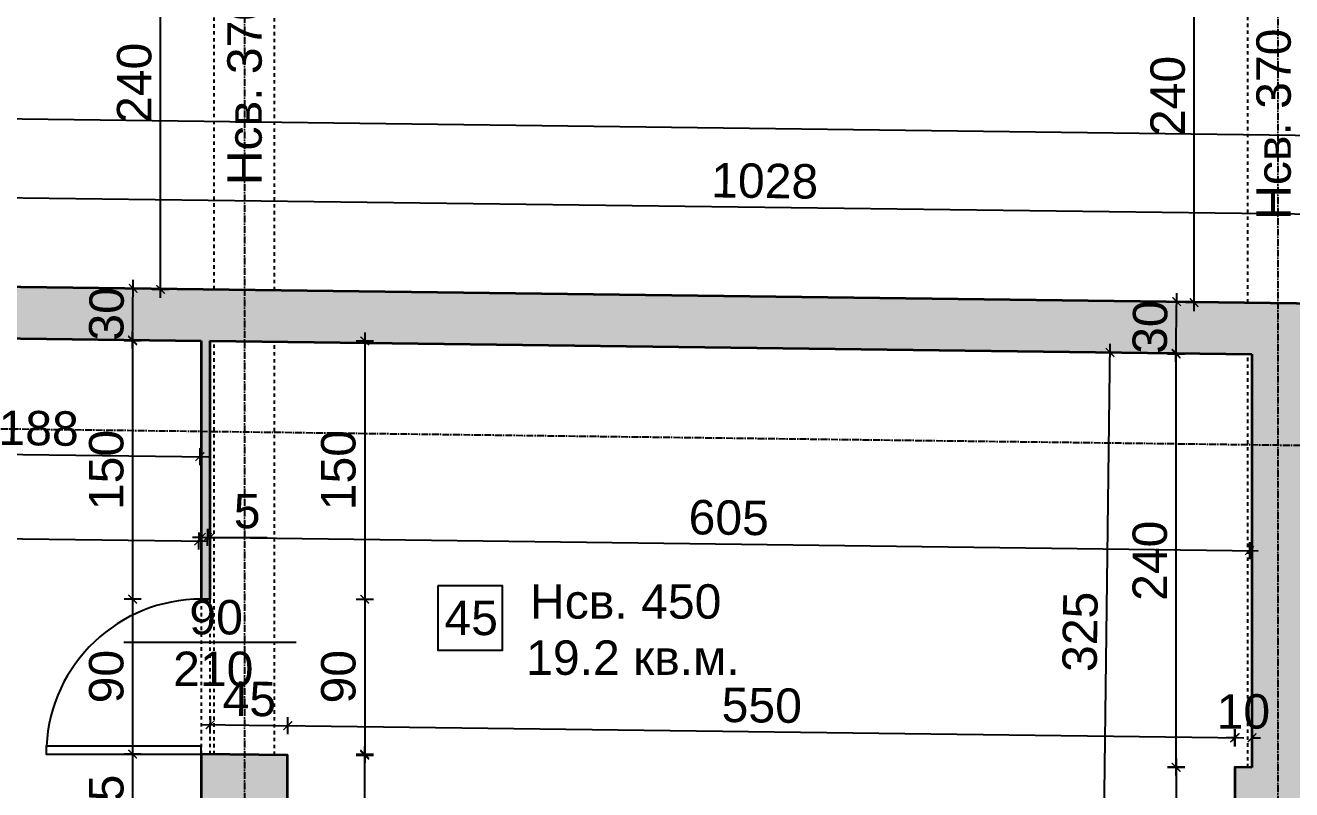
# Model space of a CAD drawing. Header units: inches. Extents: x -72385 to 39588, y -6525 to 66685.
# Drawn here: x -43052 to -42317, y 22815 to 23259 of the extents above; entities that cross this region are included whole.
import ezdxf

# ---------------------------------------------------------------- set-up
doc = ezdxf.new("R2010")
doc.units = ezdxf.units.IN
doc.header["$MEASUREMENT"] = 0
doc.linetypes.add('DashDot', pattern=[0.6, 0.4, -0.1, 0, -0.1])
doc.linetypes.add('Hidden', pattern=[0.4, 0.2, -0.2])
for name, color, linetype, lineweight in [('Врати', 251, 'Continuous', 25), ('Линия на разрез', 252, 'DashDot', 25), ('Надписи Hсв', 252, 'Continuous', 25), ('Надписи врати', 252, 'Continuous', 25), ('Надписи коти вътрешни', 252, 'Continuous', 25), ('Надписи номера на пом.', 252, 'Continuous', 25), ('Надписи площ', 252, 'Continuous', 25), ('Оси', 252, 'DashDot', 25), ('Пунктир', 253, 'Hidden', 25), ('Разрезни линии', 7, 'Continuous', 35), ('Щрих стени', 254, 'Continuous', 25)]:
    doc.layers.add(name, color=color, linetype=linetype, lineweight=lineweight)
doc.styles.add('Arial Regular', font='arial.ttf')
doc.styles.get("Standard").update_dxf_attribs({"font": 'arial.ttf'})
doc.dimstyles.new('Annotative', dxfattribs={"dimscale": 0, "dimtxt": 20, "dimasz": 5, "dimexe": 5, "dimexo": 5, "dimgap": 5, "dimtad": 1, "dimdec": 0, "dimzin": 0, "dimdsep": 46, "dimtxsty": 'Standard', "dimblk": 'ARCHTICK', "dimcen": 5, "dimdle": 5, "dimadec": 0, "dimazin": 0, "dimtfac": 1, "dimtdec": 0, "dimtofl": 0, "dimtmove": 0, "dimatfit": 3, "dimldrblk": 'ARCHTICK', "dimfxl": 5, "dimfxlon": 1, "dimtolj": 1, "dimtzin": 0, "dimarcsym": 1})

# ---------------------------------------------------------------- blocks, each defined once
blk = doc.blocks.new('_ArchTick')
at = {"color": 0, "linetype": 'ByBlock', "const_width": 0.15}
blk.add_lwpolyline([(-0.5, -0.5), (0.5, 0.5)], dxfattribs=at)
blk = doc.blocks.new('*D4101')
at = {"layer": 'Defpoints', "color": 0, "ltscale": 50, "transparency": 16777216}
for p in [(-43137.34, 23078.05), (-42949.84, 23075.66), (-42950.69, 23008.41)]:
    blk.add_point(p, dxfattribs=at)
at = {"layer": 'Надписи коти вътрешни', "color": 0, "lineweight": -2, "ltscale": 50, "transparency": 16777216}
for p, q in [((-43138.13, 23015.8), (-43138.26, 23005.8)), ((-42950.63, 23013.41), (-42950.76, 23003.41)), ((-43143.19, 23010.86), (-42945.69, 23008.35))]:
    blk.add_line(p, q, dxfattribs=at)
at = {"layer": 'Надписи коти вътрешни', "color": 0, "lineweight": -2, "ltscale": 50, "transparency": 16777216, "xscale": 5, "yscale": 5, "zscale": 5}
for p, rotation in [((-43138.19, 23010.8), 179.2706286525255), ((-42950.69, 23008.41), 359.2706286525255)]:
    blk.add_blockref('_ArchTick', p, dxfattribs=dict(at, rotation=rotation))
at = {"layer": 'Надписи коти вътрешни', "color": 0, "ltscale": 50, "transparency": 16777216, "insert": (-43044.25, 23024.82), "char_height": 20, "attachment_point": 5, "rotation": 359.27063}
blk.add_mtext('\\A1;188', dxfattribs=at)
blk = doc.blocks.new('*D4603')
at = {"layer": 'Defpoints', "color": 0, "ltscale": 50, "transparency": 16777216}
for p in [(-43524.84, 23082.98), (-42949.84, 23075.66), (-42951.32, 22959.44)]:
    blk.add_point(p, dxfattribs=at)
at = {"layer": 'Надписи коти вътрешни', "color": 0, "lineweight": -2, "ltscale": 50, "transparency": 16777216}
for p, q in [((-43526.25, 22971.76), (-43526.38, 22961.76)), ((-43531.32, 22966.82), (-42946.32, 22959.38)), ((-42951.25, 22964.44), (-42951.38, 22954.44))]:
    blk.add_line(p, q, dxfattribs=at)
at = {"layer": 'Надписи коти вътрешни', "color": 0, "lineweight": -2, "ltscale": 50, "transparency": 16777216, "xscale": 5, "yscale": 5, "zscale": 5}
for p, rotation in [((-43526.32, 22966.76), 179.2706286525415), ((-42951.32, 22959.44), 359.2706286525415)]:
    blk.add_blockref('_ArchTick', p, dxfattribs=dict(at, rotation=rotation))
at = {"layer": 'Надписи коти вътрешни', "color": 0, "ltscale": 50, "transparency": 16777216, "insert": (-43238.62, 22978.27), "char_height": 20, "attachment_point": 5, "rotation": 359.27063}
blk.add_mtext('\\A1;575', dxfattribs=at)
blk = doc.blocks.new('*D2950')
at = {"layer": 'Defpoints', "color": 0, "ltscale": 50, "transparency": 16777216}
for p in [(-42944.84, 23075.6), (-42339.84, 23067.89), (-42341.29, 22953.83)]:
    blk.add_point(p, dxfattribs=at)
at = {"layer": 'Надписи коти вътрешни', "color": 0, "lineweight": -2, "ltscale": 50, "transparency": 16777216}
for p, q in [((-42951.29, 22961.6), (-42336.29, 22953.77)), ((-42946.23, 22966.54), (-42946.35, 22956.54)), ((-42341.23, 22958.83), (-42341.35, 22948.83))]:
    blk.add_line(p, q, dxfattribs=at)
at = {"layer": 'Надписи коти вътрешни', "color": 0, "lineweight": -2, "ltscale": 50, "transparency": 16777216, "xscale": 5, "yscale": 5, "zscale": 5}
for p, rotation in [((-42946.29, 22961.54), 179.2706286525484), ((-42341.29, 22953.83), 359.2706286525484)]:
    blk.add_blockref('_ArchTick', p, dxfattribs=dict(at, rotation=rotation))
at = {"layer": 'Надписи коти вътрешни', "color": 0, "ltscale": 50, "transparency": 16777216, "insert": (-42643.6, 22972.89), "char_height": 20, "attachment_point": 5, "rotation": 359.27063}
blk.add_mtext('\\A1;605', dxfattribs=at)
blk = doc.blocks.new('*D2951')
at = {"layer": 'Defpoints', "color": 0, "ltscale": 50, "transparency": 16777216}
for p in [(-42944.84, 23075.6), (-42944.84, 22925.58), (-42854.94, 22925.58)]:
    blk.add_point(p, dxfattribs=at)
at = {"layer": 'Надписи коти вътрешни', "color": 0, "lineweight": -2, "ltscale": 50, "transparency": 16777216}
for p, q in [((-42854.94, 23080.6), (-42854.94, 22920.58)), ((-42859.94, 23075.6), (-42849.94, 23075.6)), ((-42859.94, 22925.58), (-42849.94, 22925.58))]:
    blk.add_line(p, q, dxfattribs=at)
at = {"layer": 'Надписи коти вътрешни', "color": 0, "lineweight": -2, "ltscale": 50, "transparency": 16777216, "xscale": 5, "yscale": 5, "zscale": 5}
for p, rotation in [((-42854.94, 23075.6), 90), ((-42854.94, 22925.58), 270)]:
    blk.add_blockref('_ArchTick', p, dxfattribs=dict(at, rotation=rotation))
at = {"layer": 'Надписи коти вътрешни', "color": 0, "ltscale": 50, "transparency": 16777216, "insert": (-42870.15, 23000.59), "char_height": 20, "attachment_point": 5, "rotation": 90}
blk.add_mtext('\\A1;150', dxfattribs=at)
blk = doc.blocks.new('*D2952')
at = {"layer": 'Defpoints', "color": 0, "ltscale": 50, "transparency": 16777216}
for p in [(-42944.84, 22925.58), (-42944.84, 22835.58), (-42854.94, 22835.58)]:
    blk.add_point(p, dxfattribs=at)
at = {"layer": 'Надписи коти вътрешни', "color": 0, "lineweight": -2, "ltscale": 50, "transparency": 16777216}
for p, q in [((-42859.94, 22925.58), (-42849.94, 22925.58)), ((-42854.94, 22930.58), (-42854.94, 22830.58)), ((-42859.94, 22835.58), (-42849.94, 22835.58))]:
    blk.add_line(p, q, dxfattribs=at)
at = {"layer": 'Надписи коти вътрешни', "color": 0, "lineweight": -2, "ltscale": 50, "transparency": 16777216, "xscale": 5, "yscale": 5, "zscale": 5}
for p, rotation in [((-42854.94, 22925.58), 90), ((-42854.94, 22835.58), 270)]:
    blk.add_blockref('_ArchTick', p, dxfattribs=dict(at, rotation=rotation))
at = {"layer": 'Надписи коти вътрешни', "color": 0, "ltscale": 50, "transparency": 16777216, "insert": (-42870.15, 22880.58), "char_height": 20, "attachment_point": 5, "rotation": 90}
blk.add_mtext('\\A1;90', dxfattribs=at)
blk = doc.blocks.new('*D2953')
at = {"layer": 'Defpoints', "color": 0, "ltscale": 50, "transparency": 16777216}
for p in [(-42899.84, 22835), (-42854.94, 22835), (-42899.84, 22750)]:
    blk.add_point(p, dxfattribs=at)
at = {"layer": 'Надписи коти вътрешни', "color": 0, "lineweight": -2, "ltscale": 50, "transparency": 16777216}
for p, q in [((-42854.94, 22745), (-42854.94, 22840)), ((-42859.94, 22835), (-42849.94, 22835)), ((-42859.94, 22750), (-42849.94, 22750))]:
    blk.add_line(p, q, dxfattribs=at)
at = {"layer": 'Надписи коти вътрешни', "color": 0, "lineweight": -2, "ltscale": 50, "transparency": 16777216, "xscale": 5, "yscale": 5, "zscale": 5}
for p, rotation in [((-42854.94, 22835), 90), ((-42854.94, 22750), 270)]:
    blk.add_blockref('_ArchTick', p, dxfattribs=dict(at, rotation=rotation))
at = {"layer": 'Надписи коти вътрешни', "color": 0, "ltscale": 50, "transparency": 16777216, "insert": (-42870.15, 22792.5), "char_height": 20, "attachment_point": 5, "rotation": 90}
blk.add_mtext('\\A1;85', dxfattribs=at)
blk = doc.blocks.new('*D2954')
at = {"layer": 'Defpoints', "color": 0, "ltscale": 50, "transparency": 16777216}
for p in [(-42383.85, 23067.93), (-42342.34, 23067.93), (-42342.34, 22827.91)]:
    blk.add_point(p, dxfattribs=at)
at = {"layer": 'Надписи коти вътрешни', "color": 0, "lineweight": -2, "ltscale": 50, "transparency": 16777216}
for p, q in [((-42383.85, 22822.91), (-42383.85, 23072.93)), ((-42378.85, 23067.93), (-42388.85, 23067.93)), ((-42378.85, 22827.91), (-42388.85, 22827.91))]:
    blk.add_line(p, q, dxfattribs=at)
at = {"layer": 'Надписи коти вътрешни', "color": 0, "lineweight": -2, "ltscale": 50, "transparency": 16777216, "xscale": 5, "yscale": 5, "zscale": 5}
for p, rotation in [((-42383.85, 23067.93), 90), ((-42383.85, 22827.91), 270)]:
    blk.add_blockref('_ArchTick', p, dxfattribs=dict(at, rotation=rotation))
at = {"layer": 'Надписи коти вътрешни', "color": 0, "ltscale": 50, "transparency": 16777216, "insert": (-42399.06, 22947.92), "char_height": 20, "attachment_point": 5, "rotation": 90}
blk.add_mtext('\\A1;240', dxfattribs=at)
blk = doc.blocks.new('*D2955')
at = {"layer": 'Defpoints', "color": 0, "ltscale": 50, "transparency": 16777216}
for p in [(-42349.84, 22828), (-42383.85, 22742.99), (-42349.84, 22742.99)]:
    blk.add_point(p, dxfattribs=at)
at = {"layer": 'Надписи коти вътрешни', "color": 0, "lineweight": -2, "ltscale": 50, "transparency": 16777216}
for p, q in [((-42378.85, 22828), (-42388.85, 22828)), ((-42383.85, 22833), (-42383.85, 22737.99)), ((-42378.85, 22742.99), (-42388.85, 22742.99))]:
    blk.add_line(p, q, dxfattribs=at)
at = {"layer": 'Надписи коти вътрешни', "color": 0, "lineweight": -2, "ltscale": 50, "transparency": 16777216, "xscale": 5, "yscale": 5, "zscale": 5}
for p, rotation in [((-42383.85, 22828), 90), ((-42383.85, 22742.99), 270)]:
    blk.add_blockref('_ArchTick', p, dxfattribs=dict(at, rotation=rotation))
at = {"layer": 'Надписи коти вътрешни', "color": 0, "ltscale": 50, "transparency": 16777216, "insert": (-42399.06, 22785.5), "char_height": 20, "attachment_point": 5, "rotation": 90}
blk.add_mtext('\\A1;85', dxfattribs=at)
blk = doc.blocks.new('*D2956')
at = {"layer": 'Defpoints', "color": 0, "ltscale": 50, "transparency": 16777216}
for p in [(-42899.62, 22852.14), (-42944.84, 22835.58), (-42899.84, 22835)]:
    blk.add_point(p, dxfattribs=at)
at = {"layer": 'Надписи коти вътрешни', "color": 0, "lineweight": -2, "ltscale": 50, "transparency": 16777216}
for p, q in [((-42944.68, 22847.71), (-42944.56, 22857.71)), ((-42949.62, 22852.78), (-42894.62, 22852.08)), ((-42899.68, 22847.14), (-42899.56, 22857.14))]:
    blk.add_line(p, q, dxfattribs=at)
at = {"layer": 'Надписи коти вътрешни', "color": 0, "lineweight": -2, "ltscale": 50, "transparency": 16777216, "xscale": 5, "yscale": 5, "zscale": 5}
for p, rotation in [((-42944.62, 22852.71), 179.2706286525471), ((-42899.62, 22852.14), 359.2706286525471)]:
    blk.add_blockref('_ArchTick', p, dxfattribs=dict(at, rotation=rotation))
at = {"layer": 'Надписи коти вътрешни', "color": 0, "ltscale": 50, "transparency": 16777216, "insert": (-42921.93, 22867.6), "char_height": 20, "attachment_point": 5, "rotation": 359.27063}
blk.add_mtext('\\A1;45', dxfattribs=at)
blk = doc.blocks.new('*D4604')
at = {"layer": 'Defpoints', "color": 0, "ltscale": 50, "transparency": 16777216}
for p in [(-42349.62, 22845.14), (-42899.84, 22835), (-42349.84, 22828)]:
    blk.add_point(p, dxfattribs=at)
at = {"layer": 'Надписи коти вътрешни', "color": 0, "lineweight": -2, "ltscale": 50, "transparency": 16777216}
for p, q in [((-42904.62, 22852.2), (-42344.62, 22845.08)), ((-42899.68, 22847.14), (-42899.56, 22857.14)), ((-42349.68, 22840.14), (-42349.56, 22850.14))]:
    blk.add_line(p, q, dxfattribs=at)
at = {"layer": 'Надписи коти вътрешни', "color": 0, "lineweight": -2, "ltscale": 50, "transparency": 16777216, "xscale": 5, "yscale": 5, "zscale": 5}
for p, rotation in [((-42899.62, 22852.14), 179.2706286525474), ((-42349.62, 22845.14), 359.2706286525474)]:
    blk.add_blockref('_ArchTick', p, dxfattribs=dict(at, rotation=rotation))
at = {"layer": 'Надписи коти вътрешни', "color": 0, "ltscale": 50, "transparency": 16777216, "insert": (-42624.43, 22863.85), "char_height": 20, "attachment_point": 5, "rotation": 359.27063}
blk.add_mtext('\\A1;550', dxfattribs=at)
blk = doc.blocks.new('*D5393')
at = {"layer": 'Defpoints', "color": 0, "ltscale": 50, "transparency": 16777216}
for p in [(-42349.84, 22845.08), (-42349.84, 22828), (-42339.84, 22827.87)]:
    blk.add_point(p, dxfattribs=at)
at = {"layer": 'Надписи коти вътрешни', "color": 0, "lineweight": -2, "ltscale": 50, "transparency": 16777216}
for p, q in [((-42349.84, 22840.08), (-42349.84, 22850.08)), ((-42339.84, 22840.08), (-42339.84, 22850.08)), ((-42349.84, 22845.08), (-42354.84, 22845.08)), ((-42339.84, 22845.08), (-42334.84, 22845.08))]:
    blk.add_line(p, q, dxfattribs=at)
at = {"layer": 'Надписи коти вътрешни', "color": 0, "lineweight": -2, "ltscale": 50, "transparency": 16777216, "xscale": 5, "yscale": 5, "zscale": 5}
blk.add_blockref('_ArchTick', (-42349.84, 22845.08), dxfattribs=at)
at = {"layer": 'Надписи коти вътрешни', "color": 0, "lineweight": -2, "ltscale": 50, "transparency": 16777216, "xscale": 5, "yscale": 5, "zscale": 5, "rotation": 180}
blk.add_blockref('_ArchTick', (-42339.84, 22845.08), dxfattribs=at)
at = {"layer": 'Надписи коти вътрешни', "color": 0, "ltscale": 50, "transparency": 16777216, "insert": (-42344.84, 22860.29), "char_height": 20, "attachment_point": 5}
blk.add_mtext('\\A1;10', dxfattribs=at)
blk = doc.blocks.new('*D2957')
at = {"layer": 'Defpoints', "color": 0, "ltscale": 50, "transparency": 16777216}
for p in [(-42422.25, 23068.94), (-42345.7, 23067.97), (-42349.84, 22742.99)]:
    blk.add_point(p, dxfattribs=at)
at = {"layer": 'Надписи коти вътрешни', "color": 0, "lineweight": -2, "ltscale": 50, "transparency": 16777216}
for p, q in [((-42426.45, 22738.97), (-42422.19, 23073.94)), ((-42417.25, 23068.88), (-42427.25, 23069.01)), ((-42421.39, 22743.9), (-42431.39, 22744.03))]:
    blk.add_line(p, q, dxfattribs=at)
at = {"layer": 'Надписи коти вътрешни', "color": 0, "lineweight": -2, "ltscale": 50, "transparency": 16777216, "xscale": 5, "yscale": 5, "zscale": 5}
for p, rotation in [((-42422.25, 23068.94), 89.27062865254851), ((-42426.39, 22743.97), 269.2706286525485)]:
    blk.add_blockref('_ArchTick', p, dxfattribs=dict(at, rotation=rotation))
at = {"layer": 'Надписи коти вътрешни', "color": 0, "ltscale": 50, "transparency": 16777216, "insert": (-42439.54, 22906.65), "char_height": 20, "attachment_point": 5, "rotation": 89.27063}
blk.add_mtext('\\A1;325', dxfattribs=at)
blk = doc.blocks.new('*D2991')
at = {"layer": 'Defpoints', "color": 0, "ltscale": 50, "transparency": 16777216}
for p in [(-42949.84, 22835.64), (-42989.69, 22780.64), (-42949.84, 22780.64)]:
    blk.add_point(p, dxfattribs=at)
at = {"layer": 'Надписи коти вътрешни', "color": 0, "lineweight": -2, "ltscale": 50, "transparency": 16777216}
for p, q in [((-42984.69, 22835.64), (-42994.69, 22835.64)), ((-42989.69, 22840.64), (-42989.69, 22775.64)), ((-42984.69, 22780.64), (-42994.69, 22780.64))]:
    blk.add_line(p, q, dxfattribs=at)
at = {"layer": 'Надписи коти вътрешни', "color": 0, "lineweight": -2, "ltscale": 50, "transparency": 16777216, "xscale": 5, "yscale": 5, "zscale": 5}
for p, rotation in [((-42989.69, 22835.64), 90), ((-42989.69, 22780.64), 270)]:
    blk.add_blockref('_ArchTick', p, dxfattribs=dict(at, rotation=rotation))
at = {"layer": 'Надписи коти вътрешни', "color": 0, "ltscale": 50, "transparency": 16777216, "insert": (-43004.86, 22808.14), "char_height": 20, "attachment_point": 5, "rotation": 90}
blk.add_mtext('\\A1;55', dxfattribs=at)
blk = doc.blocks.new('*D2993')
at = {"layer": 'Defpoints', "color": 0, "ltscale": 50, "transparency": 16777216}
for p in [(-42949.84, 22925.65), (-42989.69, 22835.64), (-42949.84, 22835.64)]:
    blk.add_point(p, dxfattribs=at)
at = {"layer": 'Надписи коти вътрешни', "color": 0, "lineweight": -2, "ltscale": 50, "transparency": 16777216}
for p, q in [((-42984.69, 22925.65), (-42994.69, 22925.65)), ((-42989.69, 22930.65), (-42989.69, 22830.64)), ((-42984.69, 22835.64), (-42994.69, 22835.64))]:
    blk.add_line(p, q, dxfattribs=at)
at = {"layer": 'Надписи коти вътрешни', "color": 0, "lineweight": -2, "ltscale": 50, "transparency": 16777216, "xscale": 5, "yscale": 5, "zscale": 5}
for p, rotation in [((-42989.69, 22925.65), 90), ((-42989.69, 22835.64), 270)]:
    blk.add_blockref('_ArchTick', p, dxfattribs=dict(at, rotation=rotation))
at = {"layer": 'Надписи коти вътрешни', "color": 0, "ltscale": 50, "transparency": 16777216, "insert": (-43004.9, 22880.64), "char_height": 20, "attachment_point": 5, "rotation": 90}
blk.add_mtext('\\A1;90', dxfattribs=at)
blk = doc.blocks.new('*D2994')
at = {"layer": 'Defpoints', "color": 0, "ltscale": 50, "transparency": 16777216}
for p in [(-42949.84, 23075.66), (-42989.69, 22925.65), (-42949.84, 22925.65)]:
    blk.add_point(p, dxfattribs=at)
at = {"layer": 'Надписи коти вътрешни', "color": 0, "lineweight": -2, "ltscale": 50, "transparency": 16777216}
for p, q in [((-42989.69, 23080.66), (-42989.69, 22920.65)), ((-42984.69, 23075.66), (-42994.69, 23075.66)), ((-42984.69, 22925.65), (-42994.69, 22925.65))]:
    blk.add_line(p, q, dxfattribs=at)
at = {"layer": 'Надписи коти вътрешни', "color": 0, "lineweight": -2, "ltscale": 50, "transparency": 16777216, "xscale": 5, "yscale": 5, "zscale": 5}
for p, rotation in [((-42989.69, 23075.66), 90), ((-42989.69, 22925.65), 270)]:
    blk.add_blockref('_ArchTick', p, dxfattribs=dict(at, rotation=rotation))
at = {"layer": 'Надписи коти вътрешни', "color": 0, "ltscale": 50, "transparency": 16777216, "insert": (-43004.9, 23000.65), "char_height": 20, "attachment_point": 5, "rotation": 90}
blk.add_mtext('\\A1;150', dxfattribs=at)
blk = doc.blocks.new('*D3035')
at = {"layer": 'Defpoints', "color": 0, "ltscale": 50, "transparency": 16777216}
for p in [(-42109.18, 23146.75), (-43137.34, 23108.05), (-42109.84, 23094.97)]:
    blk.add_point(p, dxfattribs=at)
at = {"layer": 'Надписи коти вътрешни', "color": 0, "lineweight": -2, "ltscale": 50, "transparency": 16777216}
for p, q in [((-43141.68, 23159.9), (-42104.18, 23146.69)), ((-43136.74, 23154.83), (-43136.61, 23164.83)), ((-42109.24, 23141.75), (-42109.11, 23151.75))]:
    blk.add_line(p, q, dxfattribs=at)
at = {"layer": 'Надписи коти вътрешни', "color": 0, "lineweight": -2, "ltscale": 50, "transparency": 16777216, "xscale": 5, "yscale": 5, "zscale": 5}
for p, rotation in [((-43136.68, 23159.83), 179.270628652549), ((-42109.18, 23146.75), 359.270628652549)]:
    blk.add_blockref('_ArchTick', p, dxfattribs=dict(at, rotation=rotation))
at = {"layer": 'Надписи коти вътрешни', "color": 0, "ltscale": 50, "transparency": 16777216, "insert": (-42622.73, 23168.5), "char_height": 20, "attachment_point": 5, "rotation": 359.27063}
blk.add_mtext('\\A1;1028', dxfattribs=at)
blk = doc.blocks.new('*D3071')
at = {"layer": 'Defpoints', "color": 0, "ltscale": 50, "transparency": 16777216}
for p in [(-42973.44, 23345.54), (-42942.34, 23345.54), (-42942.34, 23105.57)]:
    blk.add_point(p, dxfattribs=at)
at = {"layer": 'Надписи коти вътрешни', "color": 0, "lineweight": -2, "ltscale": 50, "transparency": 16777216}
for p, q in [((-42973.44, 23100.57), (-42973.44, 23350.54)), ((-42968.44, 23345.54), (-42978.44, 23345.54)), ((-42968.44, 23105.57), (-42978.44, 23105.57))]:
    blk.add_line(p, q, dxfattribs=at)
at = {"layer": 'Надписи коти вътрешни', "color": 0, "lineweight": -2, "ltscale": 50, "transparency": 16777216, "xscale": 5, "yscale": 5, "zscale": 5}
for p, rotation in [((-42973.44, 23345.54), 90), ((-42973.44, 23105.57), 270)]:
    blk.add_blockref('_ArchTick', p, dxfattribs=dict(at, rotation=rotation))
at = {"layer": 'Надписи коти вътрешни', "color": 0, "ltscale": 50, "transparency": 16777216, "insert": (-42988.66, 23225.55), "char_height": 20, "attachment_point": 5, "rotation": 90}
blk.add_mtext('\\A1;240', dxfattribs=at)
blk = doc.blocks.new('*D3073')
at = {"layer": 'Defpoints', "color": 0, "ltscale": 50, "transparency": 16777216}
for p in [(-42373.44, 23337.9), (-42342.34, 23337.9), (-42342.34, 23097.93)]:
    blk.add_point(p, dxfattribs=at)
at = {"layer": 'Надписи коти вътрешни', "color": 0, "lineweight": -2, "ltscale": 50, "transparency": 16777216}
for p, q in [((-42373.44, 23092.93), (-42373.44, 23342.9)), ((-42368.44, 23337.9), (-42378.44, 23337.9)), ((-42368.44, 23097.93), (-42378.44, 23097.93))]:
    blk.add_line(p, q, dxfattribs=at)
at = {"layer": 'Надписи коти вътрешни', "color": 0, "lineweight": -2, "ltscale": 50, "transparency": 16777216, "xscale": 5, "yscale": 5, "zscale": 5}
for p, rotation in [((-42373.44, 23337.9), 90), ((-42373.44, 23097.93), 270)]:
    blk.add_blockref('_ArchTick', p, dxfattribs=dict(at, rotation=rotation))
at = {"layer": 'Надписи коти вътрешни', "color": 0, "ltscale": 50, "transparency": 16777216, "insert": (-42388.66, 23217.91), "char_height": 20, "attachment_point": 5, "rotation": 90}
blk.add_mtext('\\A1;240', dxfattribs=at)
blk = doc.blocks.new('*D4619')
at = {"layer": 'Defpoints', "color": 0, "ltscale": 50, "transparency": 16777216}
for p in [(-41141.09, 23180.29), (-45339.84, 23136.09), (-41142.34, 23082.65)]:
    blk.add_point(p, dxfattribs=at)
at = {"layer": 'Надписи коти вътрешни', "color": 0, "lineweight": -2, "ltscale": 50, "transparency": 16777216}
for p, q in [((-45343.59, 23233.79), (-41136.09, 23180.23)), ((-45338.66, 23228.73), (-45338.53, 23238.73)), ((-41141.16, 23175.29), (-41141.03, 23185.29))]:
    blk.add_line(p, q, dxfattribs=at)
at = {"layer": 'Надписи коти вътрешни', "color": 0, "lineweight": -2, "ltscale": 50, "transparency": 16777216, "xscale": 5, "yscale": 5, "zscale": 5}
for p, rotation in [((-45338.59, 23233.73), 179.270628652549), ((-41141.09, 23180.29), 359.270628652549)]:
    blk.add_blockref('_ArchTick', p, dxfattribs=dict(at, rotation=rotation))
at = {"layer": 'Надписи коти вътрешни', "color": 0, "ltscale": 50, "transparency": 16777216, "insert": (-43239.65, 23222.22), "char_height": 20, "attachment_point": 5, "rotation": 359.27063}
blk.add_mtext('\\A1;4198', dxfattribs=at)
blk = doc.blocks.new('*D7422')
at = {"layer": 'Defpoints', "color": 0, "ltscale": 10, "transparency": 16777216}
for p in [(-42949.84, 22976.22), (-42944.84, 22976.22), (-42944.84, 22961.49)]:
    blk.add_point(p, dxfattribs=at)
at = {"layer": 'Надписи коти вътрешни', "color": 0, "lineweight": -2, "ltscale": 10, "transparency": 16777216}
for p, q in [((-42949.84, 22961.49), (-42954.84, 22961.49)), ((-42949.84, 22966.49), (-42949.84, 22956.49)), ((-42944.84, 22966.49), (-42944.84, 22956.49)), ((-42944.84, 22961.49), (-42911.58, 22961.49))]:
    blk.add_line(p, q, dxfattribs=at)
at = {"layer": 'Надписи коти вътрешни', "color": 0, "lineweight": -2, "ltscale": 10, "transparency": 16777216, "xscale": 5, "yscale": 5, "zscale": 5}
blk.add_blockref('_ArchTick', (-42949.84, 22961.49), dxfattribs=at)
at = {"layer": 'Надписи коти вътрешни', "color": 0, "lineweight": -2, "ltscale": 10, "transparency": 16777216, "xscale": 5, "yscale": 5, "zscale": 5, "rotation": 180}
blk.add_blockref('_ArchTick', (-42944.84, 22961.49), dxfattribs=at)
at = {"layer": 'Надписи коти вътрешни', "color": 0, "ltscale": 10, "transparency": 16777216, "insert": (-42923.21, 22976.66), "char_height": 20, "attachment_point": 5}
blk.add_mtext('\\A1;5', dxfattribs=at)
blk = doc.blocks.new('*D7424')
at = {"layer": 'Defpoints', "color": 0, "ltscale": 10, "transparency": 16777216}
for p in [(-42989.37, 23106.17), (-42981.18, 23106.06), (-42981.56, 23076.06)]:
    blk.add_point(p, dxfattribs=at)
at = {"layer": 'Надписи коти вътрешни', "color": 0, "lineweight": -2, "ltscale": 10, "transparency": 16777216}
for p, q in [((-42989.81, 23071.17), (-42989.3, 23111.16)), ((-42986.18, 23106.12), (-42994.37, 23106.23)), ((-42986.56, 23076.13), (-42994.75, 23076.23))]:
    blk.add_line(p, q, dxfattribs=at)
at = {"layer": 'Надписи коти вътрешни', "color": 0, "lineweight": -2, "ltscale": 10, "transparency": 16777216, "xscale": 5, "yscale": 5, "zscale": 5}
for p, rotation in [((-42989.37, 23106.17), 89.27062865253517), ((-42989.75, 23076.17), 269.2706286525352)]:
    blk.add_blockref('_ArchTick', p, dxfattribs=dict(at, rotation=rotation))
at = {"layer": 'Надписи коти вътрешни', "color": 0, "ltscale": 10, "transparency": 16777216, "insert": (-43004.77, 23091.36), "char_height": 20, "attachment_point": 5, "rotation": 89.27063}
blk.add_mtext('\\A1;30', dxfattribs=at)
blk = doc.blocks.new('*D7428')
at = {"layer": 'Defpoints', "color": 0, "ltscale": 10, "transparency": 16777216}
for p in [(-42383.52, 23098.45), (-42359.12, 23098.14), (-42359.51, 23068.14)]:
    blk.add_point(p, dxfattribs=at)
at = {"layer": 'Надписи коти вътрешни', "color": 0, "lineweight": -2, "ltscale": 10, "transparency": 16777216}
for p, q in [((-42383.97, 23063.46), (-42383.46, 23103.45)), ((-42378.52, 23098.39), (-42388.52, 23098.52)), ((-42378.91, 23068.39), (-42388.91, 23068.52))]:
    blk.add_line(p, q, dxfattribs=at)
at = {"layer": 'Надписи коти вътрешни', "color": 0, "lineweight": -2, "ltscale": 10, "transparency": 16777216, "xscale": 5, "yscale": 5, "zscale": 5}
for p, rotation in [((-42383.52, 23098.45), 89.27062865254922), ((-42383.91, 23068.46), 269.2706286525492)]:
    blk.add_blockref('_ArchTick', p, dxfattribs=dict(at, rotation=rotation))
at = {"layer": 'Надписи коти вътрешни', "color": 0, "ltscale": 10, "transparency": 16777216, "insert": (-42398.93, 23083.65), "char_height": 20, "attachment_point": 5, "rotation": 89.27063}
blk.add_mtext('\\A1;30', dxfattribs=at)

msp = doc.modelspace()

# ---------------------------------------------------------------- hatches: boundary and pattern name
at = {"layer": 'Щрих стени', "ltscale": 10}
h = msp.add_hatch(color=256, dxfattribs=at)
h.dxf.hatch_style = 1
h.paths.add_polyline_path([(-42007.34, 22196.09), (-42042.34, 22196.54), (-42042.34, 22161.53), (-42007.34, 22161.09)])
h.paths.add_polyline_path([(-42307.34, 22244.91), (-42309.84, 22244.95), (-42309.84, 22737.49), (-42299.84, 22737.36), (-42299.84, 22827.37), (-42309.84, 22827.49), (-42309.84, 23067.51), (-42109.84, 23064.97), (-42109.84, 23094.97), (-43137.34, 23108.05), (-43137.34, 23078.05), (-42949.84, 23075.66), (-42949.84, 22925.65), (-42944.84, 22925.58), (-42944.84, 23075.6), (-42339.84, 23067.89), (-42339.84, 22827.87), (-42349.84, 22828), (-42349.84, 22742.99), (-42899.84, 22750), (-42899.84, 22835), (-42949.84, 22835.64), (-42949.84, 22780.64), (-42974.84, 22780.95), (-42974.84, 22745.95), (-42949.84, 22745.63), (-42339.84, 22737.87), (-42339.84, 22245.33), (-42342.34, 22245.36), (-42342.34, 22165.35), (-42307.34, 22164.91)])
h.paths.add_polyline_path([(-42607.34, 22203.73), (-42642.34, 22204.17), (-42642.34, 22169.17), (-42607.34, 22168.73)], flags=17)
h.paths.add_polyline_path([(-42907.34, 22252.55), (-42942.34, 22253), (-42942.34, 22172.99), (-42907.34, 22172.55)], flags=17)
h.paths.add_polyline_path([(-43207.34, 22211.37), (-43242.34, 22211.81), (-43242.34, 22176.81), (-43207.34, 22176.36)])
h.paths.add_polyline_path([(-43507.34, 22260.19), (-43524.84, 22260.41), (-43524.84, 22752.95), (-43499.84, 22752.63), (-43499.84, 22842.64), (-43524.84, 22842.96), (-43524.84, 23082.98), (-43297.34, 23080.08), (-43297.34, 23110.09), (-43767.34, 23116.07), (-43767.34, 23086.07), (-43554.84, 23083.36), (-43554.84, 22843.34), (-43579.84, 22843.66), (-43579.84, 22753.65), (-43554.84, 22753.34), (-43554.84, 22260.8), (-43572.34, 22261.02), (-43572.34, 22181.01), (-43507.34, 22180.18)])
h.paths.add_polyline_path([(-43837.34, 22219.39), (-43872.34, 22219.83), (-43872.34, 22184.83), (-43837.34, 22184.39)])
h.paths.add_polyline_path([(-44137.34, 22268.21), (-44139.84, 22268.24), (-44139.84, 22760.78), (-44129.84, 22760.66), (-44129.84, 22820.66), (-43937.34, 22818.21), (-43937.34, 23088.23), (-43927.34, 23088.1), (-43927.34, 23118.11), (-44629.84, 23127.05), (-44629.84, 23097.05), (-44597.34, 23096.63), (-44597.34, 22966.62), (-44567.34, 22966.24), (-44567.34, 23096.25), (-43967.34, 23088.61), (-43967.34, 22848.59), (-44567.34, 22856.23), (-44567.34, 22876.23), (-44597.34, 22876.62), (-44597.34, 22856.61), (-44609.84, 22856.77), (-44609.84, 22826.77), (-44179.84, 22821.3), (-44179.84, 22796.29), (-44204.84, 22796.61), (-44204.84, 22761.61), (-44179.84, 22761.29), (-44169.84, 22761.16), (-44169.84, 22268.62), (-44172.34, 22268.66), (-44172.34, 22188.65), (-44137.34, 22188.2)])
h.paths.add_polyline_path([(-44437.34, 22227.03), (-44472.34, 22227.47), (-44472.34, 22192.47), (-44437.34, 22192.02)], flags=17)

# ---------------------------------------------------------------- linework, layer by layer
at = {"layer": 'Врати', "ltscale": 50}
msp.add_lwpolyline([(-42949.84, 22835.64), (-42949.84, 22840.14), (-43039.84, 22840.14), (-43039.84, 22835.64)], close=True, dxfattribs=at)
msp.add_arc((-42949.84, 22835.64), 90.01, 90, 177.13402, dxfattribs=at)
at = {"layer": 'Линия на разрез', "ltscale": 10}
msp.add_lwpolyline([(-52598.95, 23194.44), (-52599.57, 23146), (-41314.83, 23002.34), (-41314.83, 22502.3), (-40059.7, 22486.32), (-40059.06, 22536.61)], dxfattribs=at)
at = {"layer": 'Надписи врати', "ltscale": 50}
msp.add_line((-42994.84, 22900.62), (-42894.84, 22900.62), dxfattribs=at)
at = {"layer": 'Надписи номера на пом.', "ltscale": 50}
msp.add_lwpolyline([(-42812.53, 22933.43), (-42812.53, 22895.93), (-42775.03, 22895.93), (-42775.03, 22933.43)], close=True, dxfattribs=at)
at = {"layer": 'Оси', "ltscale": 10}
for p, q in [((-42924.84, 24490.46), (-42924.84, 21690.23)), ((-42324.84, 24482.82), (-42324.84, 21682.59))]:
    msp.add_line(p, q, dxfattribs=at)
at = {"layer": 'Пунктир', "ltscale": 10}
for p, q in [((-42942.34, 23105.57), (-42942.34, 23345.54)), ((-42907.34, 23105.12), (-42907.34, 23345.09)), ((-42342.34, 23097.93), (-42342.34, 23337.9)), ((-42942.34, 22835.54), (-42942.34, 23075.56)), ((-42907.34, 22835.1), (-42907.34, 23075.12)), ((-42342.34, 22827.91), (-42342.34, 23067.93)), ((-42949.84, 22925.65), (-42949.84, 22835.64)), ((-42944.84, 22925.58), (-42944.84, 22835.58))]:
    msp.add_line(p, q, dxfattribs=at)
at = {"layer": 'Разрезни линии', "ltscale": 50}
for p, q in [((-43137.34, 23108.05), (-42109.84, 23094.97)), ((-43137.34, 23078.05), (-42949.84, 23075.66)), ((-42949.84, 23075.66), (-42949.84, 22925.65)), ((-42944.84, 23075.6), (-42944.84, 22925.58)), ((-42944.84, 23075.6), (-42339.84, 23067.89)), ((-42339.84, 23067.89), (-42339.84, 22827.87)), ((-42949.84, 22925.65), (-42944.84, 22925.58))]:
    msp.add_line(p, q, dxfattribs=at)
for points in [[(-42899.84, 22750), (-42899.84, 22835), (-42949.84, 22835.64), (-42949.84, 22780.64)], [(-42339.84, 22827.87), (-42349.84, 22828), (-42349.84, 22742.99)]]:
    msp.add_lwpolyline(points, dxfattribs=at)

# ---------------------------------------------------------------- texts
at = {"layer": 'Надписи Hсв', "ltscale": 100, "char_height": 20, "width": 180.4891, "attachment_point": 1, "rotation": 90, "style": 'Arial Regular'}
for insert in [(-42934.75, 23166.09), (-42337.3, 23145.95)]:
    msp.add_mtext('\\pxt8;Hсв. 370', dxfattribs=dict(at, insert=insert))
at = {"layer": 'Надписи Hсв', "ltscale": 100, "insert": (-42759, 22934.29), "char_height": 20, "width": 180.4891, "attachment_point": 1, "style": 'Arial Regular'}
msp.add_mtext('\\pxt8;Hсв. 450', dxfattribs=at)
at = {"layer": 'Надписи врати', "ltscale": 100, "char_height": 20, "width": 180.4891, "attachment_point": 1, "style": 'Arial Regular'}
for s, insert in [('90', (-42956.75, 22925.14)), ('210', (-42966.18, 22895.14))]:
    msp.add_mtext(s, dxfattribs=dict(at, insert=insert))
at = {"layer": 'Надписи номера на пом.', "ltscale": 100, "insert": (-42883.39, 22924.74), "char_height": 20, "width": 180.4891, "attachment_point": 1, "style": 'Arial Regular'}
msp.add_mtext('\\pxqc;45', dxfattribs=at)
at = {"layer": 'Надписи площ', "ltscale": 100, "insert": (-42761.24, 22901.66), "char_height": 20, "width": 180.4891, "attachment_point": 1, "style": 'Arial Regular'}
msp.add_mtext('19.2 кв.м.', dxfattribs=at)

# ---------------------------------------------------------------- dimensions: what is measured, and where the dimension line sits
at = {"layer": 'Надписи коти вътрешни', "ltscale": 50}
for base, p1, p2, picture, middle in [((-42973.44, 23345.54), (-42942.34, 23105.57), (-42942.34, 23345.54), '*D3071', (-42988.66, 23225.55)), ((-42373.44, 23337.9), (-42342.34, 23097.93), (-42342.34, 23337.9), '*D3073', (-42388.66, 23217.91)), ((-42989.69, 22925.65), (-42949.84, 23075.66), (-42949.84, 22925.65), '*D2994', (-43004.9, 23000.65)), ((-42854.94, 22925.58), (-42944.84, 23075.6), (-42944.84, 22925.58), '*D2951', (-42870.15, 23000.59)), ((-42383.85, 23067.93), (-42342.34, 22827.91), (-42342.34, 23067.93), '*D2954', (-42399.06, 22947.92)), ((-42989.69, 22835.64), (-42949.84, 22925.65), (-42949.84, 22835.64), '*D2993', (-43004.9, 22880.64)), ((-42854.94, 22835.58), (-42944.84, 22925.58), (-42944.84, 22835.58), '*D2952', (-42870.15, 22880.58)), ((-42989.69, 22780.64), (-42949.84, 22835.64), (-42949.84, 22780.64), '*D2991', (-43004.86, 22808.14)), ((-42854.94, 22835), (-42899.84, 22750), (-42899.84, 22835), '*D2953', (-42870.15, 22792.5)), ((-42383.85, 22742.99), (-42349.84, 22828), (-42349.84, 22742.99), '*D2955', (-42399.06, 22785.5))]:
    dim = msp.add_linear_dim(base=base, p1=p1, p2=p2, angle=90, dimstyle='Annotative', override={"dimscale": 0, "dimtix": 0, "dimtofl": 0, "dimtmove": 0, "dimatfit": 3}, dxfattribs=at)
    dim.commit()
    dim.dimension.update_dxf_attribs({"geometry": picture, "text_midpoint": middle})
for p1, p2, distance, picture, middle in [((-45339.84, 23136.09), (-41142.34, 23082.65), 97.65, '*D4619', (-43239.65, 23222.22)), ((-43137.34, 23108.05), (-42109.84, 23094.97), 51.79, '*D3035', (-42622.73, 23168.5)), ((-43524.84, 23082.98), (-42949.84, 23075.66), -116.23, '*D4603', (-43238.62, 22978.27)), ((-43137.34, 23078.05), (-42949.84, 23075.66), -67.25, '*D4101', (-43044.25, 23024.82)), ((-42944.84, 23075.6), (-42339.84, 23067.89), -114.07, '*D2950', (-42643.6, 22972.89)), ((-42349.84, 22742.99), (-42345.7, 23067.97), 76.56, '*D2957', (-42439.54, 22906.65)), ((-42944.84, 22835.58), (-42899.84, 22835), 17.14, '*D2956', (-42921.93, 22867.6)), ((-42899.84, 22835), (-42349.84, 22828), 17.14, '*D4604', (-42624.43, 22863.85))]:
    dim = msp.add_aligned_dim(p1=p1, p2=p2, distance=distance, dimstyle='Annotative', override={"dimscale": 0, "dimtix": 0, "dimtofl": 0, "dimtmove": 0, "dimatfit": 3}, dxfattribs=at)
    dim.commit()
    dim.dimension.update_dxf_attribs({"geometry": picture, "text_midpoint": middle})
at = {"layer": 'Надписи коти вътрешни', "ltscale": 10}
for base, p1, p2, picture, middle in [((-42989.37, 23106.17), (-42981.56, 23076.06), (-42981.18, 23106.06), '*D7424', (-42989.56, 23091.17)), ((-42383.52, 23098.45), (-42359.51, 23068.14), (-42359.12, 23098.14), '*D7428', (-42383.72, 23083.45))]:
    dim = msp.add_linear_dim(base=base, p1=p1, p2=p2, angle=89.27063, dimstyle='Annotative', override={"dimscale": 0, "dimtix": 0, "dimtofl": 0, "dimtmove": 0, "dimatfit": 3}, dxfattribs=at)
    dim.commit()
    dim.dimension.update_dxf_attribs({"geometry": picture, "text_midpoint": middle, "dimtype": 129})
dim = msp.add_aligned_dim(p1=(-42949.84, 22976.22), p2=(-42944.84, 22976.22), distance=-14.74, dimstyle='Annotative', override={"dimscale": 0, "dimtix": 0, "dimtofl": 0, "dimtmove": 0, "dimatfit": 3}, dxfattribs=at)
dim.commit()
dim.dimension.update_dxf_attribs({"geometry": '*D7422', "text_midpoint": (-42923.21, 22976.66)})
at = {"layer": 'Надписи коти вътрешни', "ltscale": 50}
dim = msp.add_linear_dim(base=(-42349.84, 22845.08), p1=(-42339.84, 22827.87), p2=(-42349.84, 22828), dimstyle='Annotative', override={"dimscale": 0, "dimtix": 0, "dimtofl": 0, "dimtmove": 0, "dimatfit": 3}, dxfattribs=at)
dim.commit()
dim.dimension.update_dxf_attribs({"geometry": '*D5393', "text_midpoint": (-42344.84, 22845.08), "dimtype": 128})

doc.saveas('drawing.dxf')
